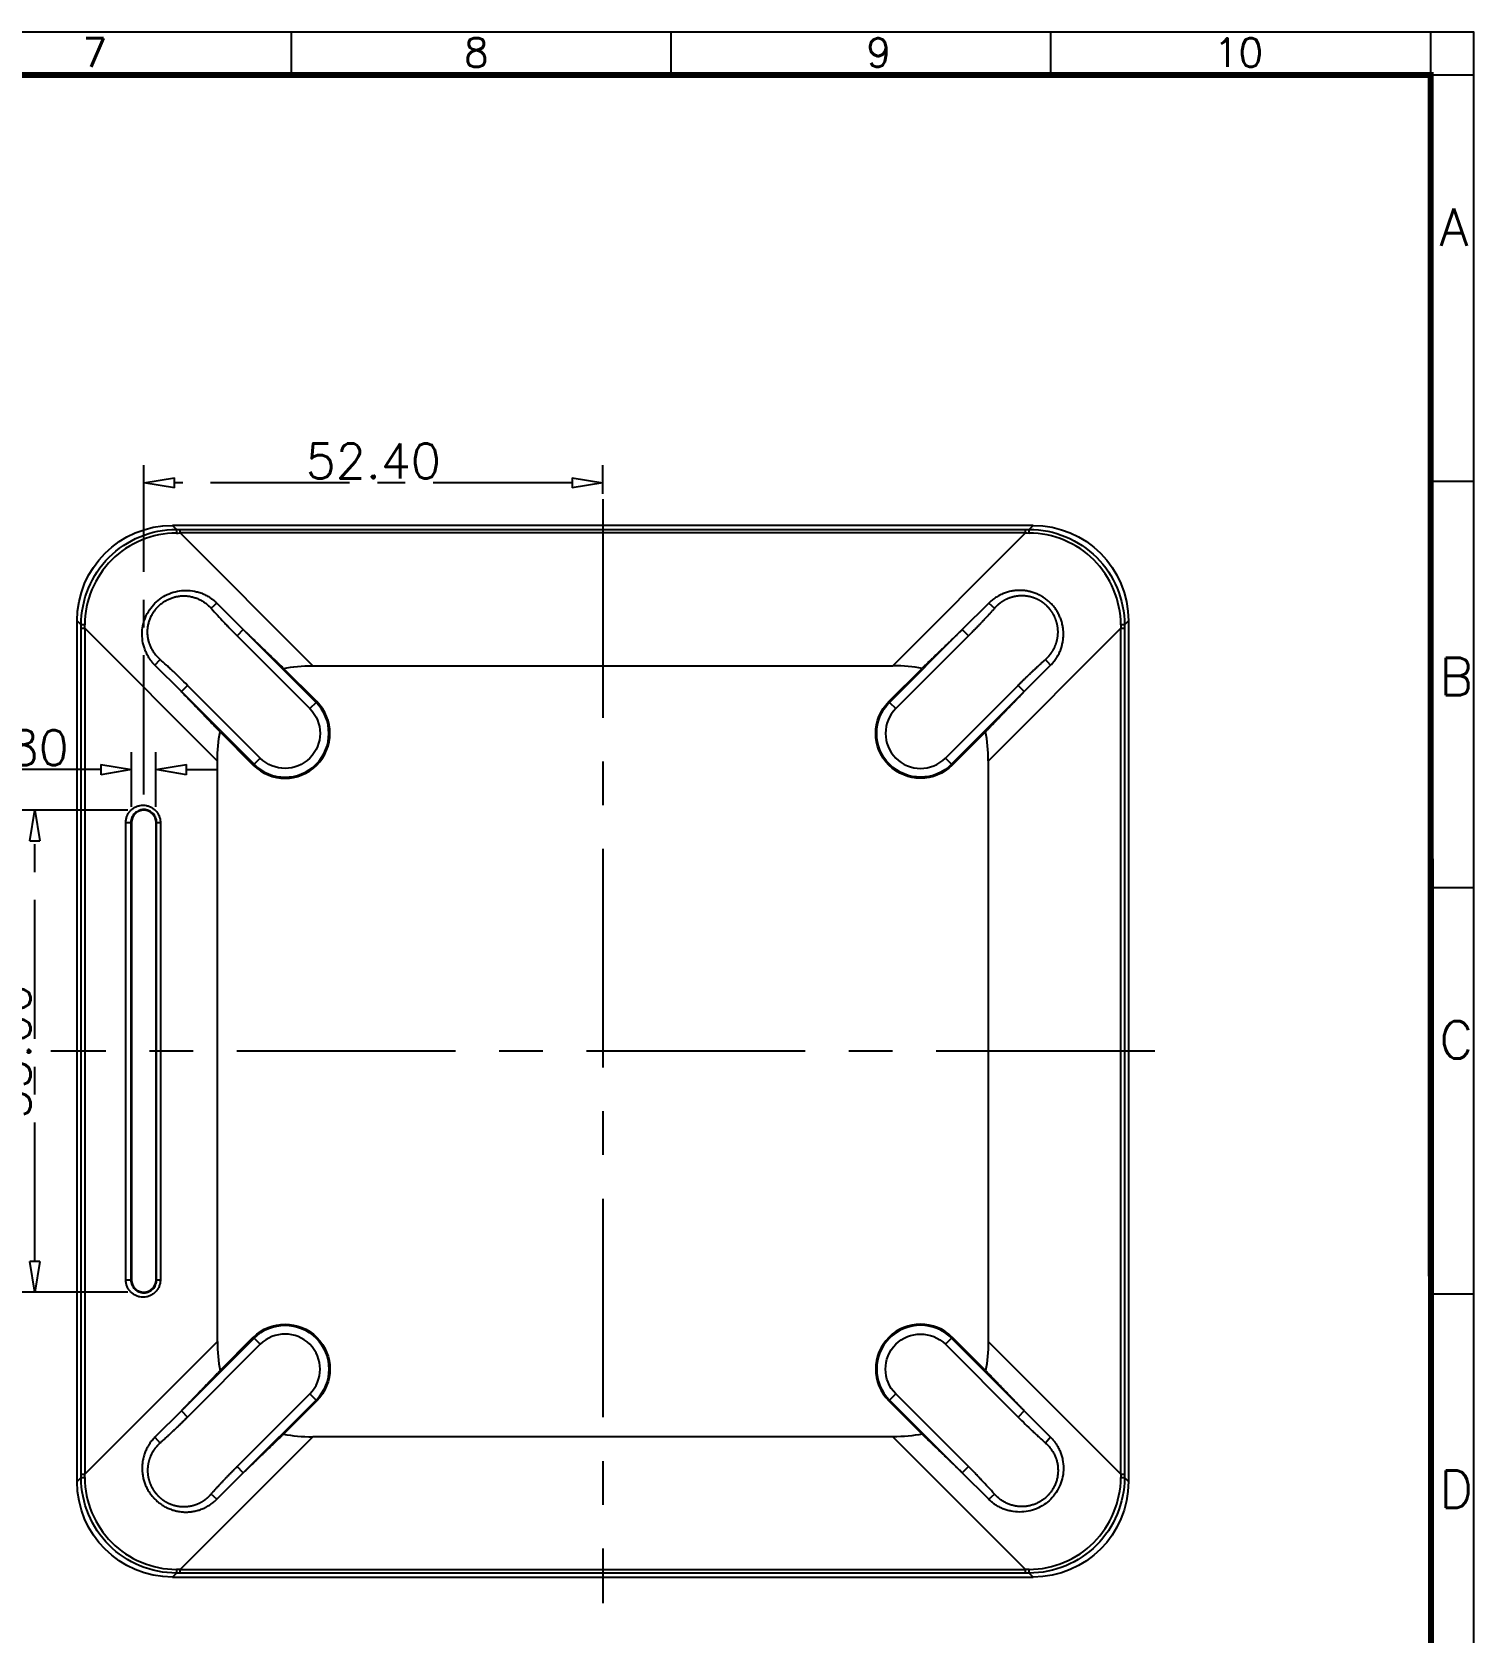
# Model space of a CAD drawing. Header units: millimetres. Extents: x 5301 to 5745, y 376 to 714.
# Drawn here: x 5579.9 to 5744.5, y 531.6 to 714.2 of the extents above; entities that cross this region are included whole.
import ezdxf

# ---------------------------------------------------------------- set-up
doc = ezdxf.new("R2010")
doc.units = ezdxf.units.MM
doc.header["$LTSCALE"] = 0.5
doc.linetypes.add('CENTER', pattern=[50.8, 31.75, -6.35, 6.35, -6.35])
doc.layers.add('112', color=7, linetype='Continuous', true_color=0xffffff)
doc.layers.add('A1_KUANG', color=7, linetype='Continuous')
doc.layers.add('A4_KUANG', color=7, linetype='Continuous')
doc.layers.add('core', color=7, linetype='Continuous', lineweight=20)
doc.styles.get("Standard").update_dxf_attribs({"font": 'txt', "bigfont": 'gbcbig.shx'})
doc.dimstyles.new('VT-4.00', dxfattribs={"dimtxt": 4, "dimasz": 3.5, "dimexe": 2, "dimexo": 1.8, "dimgap": 0.5, "dimtad": 1, "dimzin": 0, "dimdsep": 46, "dimtxsty": 'Standard', "dimblk": 'CLOSEDBLANK', "dimcen": 0.3, "dimclrd": 1, "dimclre": 1, "dimclrt": 7, "dimadec": 1, "dimazin": 0, "dimtfac": 1, "dimtofl": 0, "dimtmove": 0, "dimatfit": 3, "dimldrblk": 'CLOSEDBLANK', "dimfxl": 0, "dimtolj": 1, "dimtzin": 0, "dimarcsym": 0})

# ---------------------------------------------------------------- blocks, each defined once
blk = doc.blocks.new('A$C3291225B')
at = {"layer": 'A4_KUANG'}
for p, q in [((179.45, 194.15), (179.45, 197.01)), ((204.67, 194.15), (204.67, 197.01)), ((229.9, 194.15), (229.9, 197.01)), ((255.13, 194.15), (255.13, 197.01)), ((255.14, 0), (255.14, 197.01)), ((258, 194.15), (2.87, 194.15)), ((257.99, 167.16), (255.13, 167.16)), ((257.99, 140.18), (255.13, 140.18)), ((257.99, 113.2), (255.13, 113.2))]:
    blk.add_line(p, q, dxfattribs=at)
at = {"layer": 'A4_KUANG', "color": 8}
blk.add_lwpolyline([(258, 0), (258, 197.01), (0, 197.01), (0, 0)], close=True, dxfattribs=at)
at = {"layer": 'A4_KUANG', "const_width": 0.4}
blk.add_lwpolyline([(2.87, 2.87), (2.87, 194.15), (255.13, 194.15), (255.14, 2.87), (2.87, 2.87)], dxfattribs=at)
at = {"layer": 'A4_KUANG'}
for s, height, p in [('7', 1.91, (165.57, 194.69)), ('8', 1.91, (190.91, 194.69)), ('9', 1.91, (217.64, 194.69)), ('10', 1.91, (240.72, 194.69)), ('A', 2.48, (255.71, 182.82)), ('B', 2.48, (255.71, 152.97)), ('C', 2.48, (255.71, 128.85)), ('D', 2.48, (255.71, 99.01))]:
    blk.add_text(s, height=height, dxfattribs=at).set_placement(p)
blk = doc.blocks.new('_ClosedBlank')
at = {"color": 0, "linetype": 'ByBlock', "lineweight": -2}
for p, q in [((-1, 0.167), (0, 0)), ((-1, 0.167), (-1, -0.167)), ((0, 0), (-1, -0.167))]:
    blk.add_line(p, q, dxfattribs=at)
blk = doc.blocks.new('*D9')
at = {"layer": 'core', "color": 1, "linetype": 'CENTER', "lineweight": -2}
for p, q in [((5590.88, 625.44), (5578.25, 625.44)), ((5580.25, 573.94), (5580.25, 621.94)), ((5590.88, 570.44), (5578.25, 570.44))]:
    blk.add_line(p, q, dxfattribs=at)
at = {"layer": 'Defpoints', "color": 0, "linetype": 'CENTER'}
for p in [(5580.25, 625.44), (5592.68, 625.44), (5592.68, 570.44)]:
    blk.add_point(p, dxfattribs=at)
at = {"layer": 'core', "color": 1, "linetype": 'CENTER', "lineweight": -2, "xscale": 3.5, "yscale": 3.5, "zscale": 3.5}
for p, rotation in [((5580.25, 625.44), 90), ((5580.25, 570.44), 270)]:
    blk.add_blockref('_ClosedBlank', p, dxfattribs=dict(at, rotation=rotation))
at = {"layer": 'core', "color": 7, "linetype": 'CENTER', "insert": (5577.75, 597.94), "char_height": 4, "attachment_point": 5, "rotation": 90}
blk.add_mtext('\\A1;55.00', dxfattribs=at)
blk = doc.blocks.new('*D10')
at = {"layer": 'core', "color": 1, "linetype": 'CENTER', "lineweight": -2}
for p, q in [((5591.28, 625.84), (5591.28, 632.07)), ((5594.08, 625.84), (5594.08, 632.07)), ((5587.78, 630.07), (5571.95, 630.07)), ((5597.58, 630.07), (5601.08, 630.07))]:
    blk.add_line(p, q, dxfattribs=at)
at = {"layer": 'Defpoints', "color": 0, "linetype": 'CENTER'}
for p in [(5591.28, 630.07), (5591.28, 624.04), (5594.08, 624.04)]:
    blk.add_point(p, dxfattribs=at)
at = {"layer": 'core', "color": 1, "linetype": 'CENTER', "lineweight": -2, "xscale": 3.5, "yscale": 3.5, "zscale": 3.5}
blk.add_blockref('_ClosedBlank', (5591.28, 630.07), dxfattribs=at)
at = {"layer": 'core', "color": 1, "linetype": 'CENTER', "lineweight": -2, "xscale": 3.5, "yscale": 3.5, "zscale": 3.5, "rotation": 180}
blk.add_blockref('_ClosedBlank', (5594.08, 630.07), dxfattribs=at)
at = {"layer": 'core', "color": 7, "linetype": 'CENTER', "insert": (5578.12, 632.57), "char_height": 4, "attachment_point": 5}
blk.add_mtext('\\A1;2.80', dxfattribs=at)
blk = doc.blocks.new('*D11')
at = {"layer": 'core', "color": 1, "linetype": 'CENTER', "lineweight": -2}
for p, q in [((5592.68, 627.24), (5592.68, 664.8)), ((5645.08, 661.54), (5645.08, 664.8)), ((5641.58, 662.8), (5596.18, 662.8))]:
    blk.add_line(p, q, dxfattribs=at)
at = {"layer": 'Defpoints', "color": 0, "linetype": 'CENTER'}
for p in [(5592.68, 662.8), (5645.08, 659.74), (5592.68, 625.44)]:
    blk.add_point(p, dxfattribs=at)
at = {"layer": 'core', "color": 1, "linetype": 'CENTER', "lineweight": -2, "xscale": 3.5, "yscale": 3.5, "zscale": 3.5, "rotation": 180}
blk.add_blockref('_ClosedBlank', (5592.68, 662.8), dxfattribs=at)
at = {"layer": 'core', "color": 1, "linetype": 'CENTER', "lineweight": -2, "xscale": 3.5, "yscale": 3.5, "zscale": 3.5}
blk.add_blockref('_ClosedBlank', (5645.08, 662.8), dxfattribs=at)
at = {"layer": 'core', "color": 7, "linetype": 'CENTER', "insert": (5618.88, 665.3), "char_height": 4, "attachment_point": 5}
blk.add_mtext('\\A1;52.40', dxfattribs=at)

msp = doc.modelspace()

# ---------------------------------------------------------------- linework, layer by layer
at = {"layer": '112', "color": 1, "linetype": 'CENTER', "ltscale": 1.571386}
for p, q in [((5645.081, 660.941), (5645.081, 534.944)), ((5708.079, 597.942), (5582.082, 597.942))]:
    msp.add_line(p, q, dxfattribs=at)
at = {"layer": '112', "color": 7}
for p, q in [((5595.975, 657.941), (5596.424, 657.492)), ((5694.186, 657.941), (5595.975, 657.941)), ((5693.738, 657.492), (5694.186, 657.941)), ((5596.823, 657.074), (5596.823, 657.492)), ((5596.823, 657.492), (5693.338, 657.492)), ((5611.966, 641.932), (5596.823, 657.074)), ((5693.338, 657.074), (5596.823, 657.074)), ((5678.195, 641.932), (5693.338, 657.074)), ((5693.338, 657.074), (5693.338, 657.492)), ((5601.031, 649.062), (5600.373, 648.478)), ((5601.031, 649.062), (5604.046, 646.047)), ((5689.13, 649.062), (5686.115, 646.047)), ((5689.13, 649.062), (5689.788, 648.478)), ((5585.531, 646.599), (5585.082, 647.048)), ((5585.082, 548.836), (5585.082, 647.048)), ((5705.079, 647.048), (5704.63, 646.599)), ((5705.079, 647.048), (5705.079, 548.836)), ((5585.531, 646.2), (5585.948, 646.2)), ((5585.531, 549.684), (5585.531, 646.2)), ((5585.948, 646.2), (5601.091, 631.057)), ((5585.948, 646.2), (5585.948, 549.684)), ((5604.046, 646.047), (5603.339, 645.34)), ((5603.339, 645.34), (5611.638, 637.042)), ((5612.345, 637.749), (5604.046, 646.047)), ((5677.816, 637.749), (5686.115, 646.047)), ((5686.822, 645.34), (5678.523, 637.042)), ((5686.115, 646.047), (5686.822, 645.34)), ((5704.213, 646.2), (5689.07, 631.057)), ((5704.213, 549.684), (5704.213, 646.2)), ((5704.213, 646.2), (5704.63, 646.2)), ((5704.63, 646.2), (5704.63, 549.684)), ((5593.961, 641.991), (5594.545, 642.65)), ((5596.975, 638.976), (5593.961, 641.991)), ((5612.432, 637.836), (5608.642, 641.626)), ((5611.966, 641.932), (5678.195, 641.932)), ((5677.729, 637.836), (5681.519, 641.626)), ((5693.186, 638.976), (5696.2, 641.991)), ((5696.2, 641.991), (5695.616, 642.65)), ((5596.975, 638.976), (5597.683, 639.683)), ((5605.981, 631.385), (5597.683, 639.683)), ((5684.18, 631.385), (5692.478, 639.683)), ((5693.186, 638.976), (5692.478, 639.683)), ((5596.975, 638.976), (5605.274, 630.678)), ((5612.345, 637.749), (5611.638, 637.042)), ((5612.345, 637.749), (5612.432, 637.836)), ((5677.816, 637.749), (5677.729, 637.836)), ((5677.816, 637.749), (5678.523, 637.042)), ((5693.186, 638.976), (5684.887, 630.678)), ((5601.396, 634.381), (5605.187, 630.59)), ((5688.765, 634.381), (5684.974, 630.59)), ((5601.091, 564.827), (5601.091, 631.057)), ((5605.274, 630.678), (5605.187, 630.59)), ((5605.274, 630.678), (5605.981, 631.385)), ((5684.887, 630.678), (5684.18, 631.385)), ((5684.887, 630.678), (5684.974, 630.59)), ((5689.07, 631.057), (5689.07, 564.827)), ((5590.636, 571.843), (5590.636, 624.041)), ((5590.636, 624.041), (5591.214, 624.041)), ((5591.282, 624.041), (5591.214, 624.041)), ((5591.214, 624.041), (5591.214, 571.843)), ((5591.282, 624.041), (5591.282, 571.843)), ((5594.082, 624.041), (5594.156, 624.041)), ((5594.082, 571.843), (5594.082, 624.041)), ((5594.156, 624.041), (5594.578, 624.041)), ((5594.156, 571.843), (5594.156, 624.041)), ((5594.578, 624.041), (5594.578, 571.843)), ((5590.636, 571.843), (5591.214, 571.843)), ((5591.282, 571.843), (5591.214, 571.843)), ((5594.082, 571.843), (5594.156, 571.843)), ((5594.156, 571.843), (5594.578, 571.843)), ((5585.948, 549.684), (5601.091, 564.827)), ((5596.975, 556.908), (5605.274, 565.207)), ((5605.981, 564.499), (5597.683, 556.201)), ((5601.396, 561.504), (5605.187, 565.294)), ((5605.274, 565.207), (5605.187, 565.294)), ((5605.274, 565.207), (5605.981, 564.499)), ((5684.887, 565.207), (5684.18, 564.499)), ((5684.18, 564.499), (5692.478, 556.201)), ((5684.887, 565.207), (5684.974, 565.294)), ((5693.186, 556.908), (5684.887, 565.207)), ((5688.765, 561.504), (5684.974, 565.294)), ((5704.213, 549.684), (5689.07, 564.827)), ((5603.339, 550.544), (5611.638, 558.843)), ((5612.345, 558.136), (5604.046, 549.837)), ((5612.432, 558.048), (5608.642, 554.258)), ((5612.345, 558.136), (5611.638, 558.843)), ((5612.345, 558.136), (5612.432, 558.048)), ((5677.816, 558.136), (5677.729, 558.048)), ((5677.729, 558.048), (5681.519, 554.258)), ((5677.816, 558.136), (5678.523, 558.843)), ((5677.816, 558.136), (5686.115, 549.837)), ((5686.822, 550.544), (5678.523, 558.843)), ((5596.975, 556.908), (5593.961, 553.893)), ((5596.975, 556.908), (5597.683, 556.201)), ((5693.186, 556.908), (5692.478, 556.201)), ((5693.186, 556.908), (5696.2, 553.893)), ((5593.961, 553.893), (5594.545, 553.234)), ((5611.966, 553.953), (5596.823, 538.81)), ((5678.195, 553.953), (5611.966, 553.953)), ((5678.195, 553.953), (5693.338, 538.81)), ((5696.2, 553.893), (5695.616, 553.234)), ((5604.046, 549.837), (5603.339, 550.544)), ((5686.115, 549.837), (5686.822, 550.544)), ((5585.082, 548.836), (5585.531, 549.285)), ((5585.531, 549.684), (5585.948, 549.684)), ((5601.031, 546.822), (5604.046, 549.837)), ((5689.13, 546.822), (5686.115, 549.837)), ((5704.213, 549.684), (5704.63, 549.684)), ((5704.63, 549.285), (5705.079, 548.836)), ((5601.031, 546.822), (5600.373, 547.406)), ((5689.13, 546.822), (5689.788, 547.406)), ((5596.424, 538.392), (5595.975, 537.944)), ((5595.975, 537.944), (5694.186, 537.944)), ((5596.823, 538.81), (5693.338, 538.81)), ((5596.823, 538.393), (5596.823, 538.81)), ((5693.338, 538.393), (5596.823, 538.393)), ((5693.338, 538.393), (5693.338, 538.81)), ((5694.186, 537.944), (5693.738, 538.392))]:
    msp.add_line(p, q, dxfattribs=at)
for centre, radius, start, end in [((5608.809, 634.213), 5.123, 225, 45), ((5608.809, 634.213), 5, 225, 45), ((5681.352, 634.213), 4, 135, 315), ((5681.352, 561.671), 5.123, 45, 225), ((5681.352, 561.671), 5, 45, 225), ((5608.809, 561.671), 4, 315, 135)]:
    msp.add_arc(centre, radius, start, end, dxfattribs=at)
at = {"layer": '112', "color": 7, "extrusion": (0, 0, -1)}
for centre, radius, start, end in [((-5681.352, 634.213), 5.123, 225, 45), ((-5681.352, 634.213), 5, 225, 45), ((-5608.809, 634.213), 4, 135, 315), ((-5608.809, 561.671), 5.123, 45, 225), ((-5608.809, 561.671), 5, 45, 225), ((-5681.352, 561.671), 4, 315, 135)]:
    msp.add_arc(centre, radius, start, end, dxfattribs=at)
for centre, major_axis, ratio, start_param, end_param in [((5596.19, 646.833), (-7.93, 7.93), 0.9808148, 5.5074723, 7.0588983), ((5693.971, 646.833), (-7.93, -7.93), 0.9808148, 2.3658797, 3.9173056), ((6051.665, 191.358), (-447.847, 447.847), 0.1105205, 0.0732573, 0.1100738), ((6051.665, 191.358), (-447.847, 447.847), 0.1105205, 6.1731115, 6.209928), ((5238.496, 1004.526), (447.847, -447.847), 0.1105205, 6.1731115, 6.209928), ((5238.496, 1004.526), (447.847, -447.847), 0.1105205, 0.0732573, 0.1100738), ((5596.19, 549.051), (7.93, 7.93), 0.9808148, 2.3658797, 3.9173056), ((5693.971, 549.051), (-7.93, 7.93), 0.9808148, 2.3658797, 3.9173056)]:
    msp.add_ellipse(centre, major_axis=major_axis, ratio=ratio, start_param=start_param, end_param=end_param, dxfattribs=at)
at = {"layer": '112', "color": 7}
for centre, major_axis, ratio, start_param, end_param in [((5596.424, 656.997), (0, 0.5), 0.0030065, 0.139627, 1.4176843), ((5575.891, 667.119), (100.311, -1.774), 0.0986239, 4.9202602, 4.9243439), ((5575.917, 667.602), (99.898, -2.137), 0.0989168, 4.9212478, 4.925334), ((5714.226, 667.593), (-99.853, -2.134), 0.098878, 1.35794, 1.362028), ((5714.23, 667.1), (-100.21, -1.768), 0.0985371, 1.3590392, 1.3631268), ((5693.738, 656.997), (0, -0.5), 0.0030065, 1.7239083, 3.0019657), ((5586.026, 646.599), (-0.5, 0), 0.0030065, 4.865501, 6.1435583), ((5575.432, 667.083), (2.133, -99.842), 0.0988683, 1.3579623, 1.3620508), ((5575.921, 667.096), (1.769, -100.221), 0.0985466, 1.3590176, 1.3631048), ((5714.242, 667.1), (-1.769, -100.232), 0.0985559, 4.9201025, 4.9241893), ((5704.135, 646.599), (-0.5, 0), 0.0030065, 3.2812196, 4.559277), ((5714.74, 667.106), (-2.137, -99.898), 0.0989168, 4.9212478, 4.925334), ((5238.496, 191.358), (447.847, 447.847), 0.1105205, 0.0732573, 0.1100738), ((5238.496, 191.358), (447.847, 447.847), 0.1105205, 6.1731115, 6.209928), ((6051.665, 1004.526), (-447.847, -447.847), 0.1105205, 6.1731115, 6.209928), ((6051.665, 1004.526), (-447.847, -447.847), 0.1105205, 0.0732573, 0.1100738), ((5575.434, 528.805), (-2.133, -99.831), 0.0988586, 1.7795191, 1.783608), ((5586.026, 549.285), (-0.5, 0), 0.0030065, 0.139627, 1.4176843), ((5575.919, 528.784), (-1.769, -100.232), 0.0985562, 1.7785104, 1.7825971), ((5714.242, 528.784), (1.769, -100.232), 0.0985562, 4.500588, 4.5046748), ((5704.135, 549.285), (-0.5, 0), 0.0030065, 1.7239083, 3.0019657), ((5714.731, 528.797), (2.134, -99.853), 0.098878, 4.4995326, 4.5036206), ((5575.923, 528.78), (-100.232, -1.769), 0.0985559, 4.5005888, 4.5046755), ((5596.424, 538.888), (0, -0.5), 0.0030065, 4.865501, 6.1435583), ((5575.944, 528.296), (-99.831, -2.133), 0.0988586, 4.4995773, 4.5036662), ((5714.239, 528.78), (100.232, -1.769), 0.0985561, 1.7785102, 1.782597), ((5714.244, 528.283), (99.898, -2.137), 0.0989168, 1.7796551, 1.7837413), ((5693.738, 538.888), (0, 0.5), 0.0030065, 3.2812196, 4.559277)]:
    msp.add_ellipse(centre, major_axis=major_axis, ratio=ratio, start_param=start_param, end_param=end_param, dxfattribs=at)
for points, degree, knots in [([(5585.531, 646.599), (5585.532, 649.475), (5586.715, 652.298), (5590.727, 656.309), (5593.547, 657.491), (5596.424, 657.492)], 3, [0, 0, 0, 0, 0.5, 0.5, 1, 1, 1, 1]), ([(5596.422, 657.073), (5593.66, 657.064), (5590.955, 655.922), (5587.102, 652.07), (5585.958, 649.363), (5585.95, 646.601)], 3, [0, 0, 0, 0, 0.5, 0.5, 1, 1, 1, 1]), ([(5693.738, 657.492), (5696.614, 657.491), (5699.437, 656.308), (5703.447, 652.296), (5704.629, 649.475), (5704.63, 646.599)], 3, [0, 0, 0, 0, 0.5, 0.5, 1, 1, 1, 1]), ([(5704.211, 646.601), (5704.203, 649.363), (5703.06, 652.068), (5699.208, 655.921), (5696.501, 657.064), (5693.739, 657.073)], 3, [0, 0, 0, 0, 0.5, 0.5, 1, 1, 1, 1]), ([(5593.961, 641.991), (5593.935, 642.017), (5593.884, 642.069), (5593.81, 642.148), (5593.737, 642.229), (5593.667, 642.311), (5593.598, 642.395), (5593.531, 642.48), (5593.466, 642.567), (5593.402, 642.655), (5593.269, 642.85), (5593.082, 643.162), (5592.872, 643.605), (5592.706, 644.066), (5592.546, 644.701), (5592.464, 645.519), (5592.559, 646.502), (5592.845, 647.448), (5593.31, 648.319), (5593.936, 649.083), (5594.699, 649.71), (5595.571, 650.176), (5596.515, 650.462), (5597.498, 650.559), (5598.317, 650.478), (5598.952, 650.318), (5599.414, 650.152), (5599.857, 649.943), (5600.193, 649.742), (5600.434, 649.574), (5600.591, 649.455), (5600.743, 649.33), (5600.891, 649.2), (5600.984, 649.108), (5601.031, 649.062)], 3, [0, 0, 0, 0, 0.0069709, 0.0139278, 0.020874, 0.0278128, 0.0347473, 0.0416808, 0.0486167, 0.0555582, 0.0625085, 0.0938423, 0.1251671, 0.1563346, 0.1874984, 0.2501199, 0.3124184, 0.3749468, 0.4374502, 0.4997726, 0.5623909, 0.6246497, 0.6872425, 0.7496356, 0.8120631, 0.8433828, 0.8747188, 0.9058774, 0.9370637, 0.9496496, 0.9622166, 0.9747844, 0.9873724, 1, 1, 1, 1]), ([(5696.2, 641.991), (5696.32, 642.111), (5696.433, 642.236), (5696.647, 642.498), (5696.747, 642.634), (5696.852, 642.794), (5696.863, 642.811), (5696.886, 642.847), (5696.898, 642.865), (5696.931, 642.919), (5696.953, 642.955), (5697.018, 643.065), (5697.058, 643.138), (5697.175, 643.361), (5697.244, 643.513), (5697.368, 643.821), (5697.422, 643.978), (5697.48, 644.178), (5697.491, 644.219), (5697.507, 644.279), (5697.512, 644.299), (5697.522, 644.34), (5697.527, 644.36), (5697.551, 644.462), (5697.568, 644.543), (5697.613, 644.787), (5697.634, 644.95), (5697.661, 645.275), (5697.667, 645.438), (5697.663, 645.683), (5697.66, 645.764), (5697.653, 645.866), (5697.652, 645.887), (5697.649, 645.928), (5697.647, 645.948), (5697.642, 646.009), (5697.638, 646.05), (5697.615, 646.253), (5697.588, 646.412), (5697.521, 646.726), (5697.481, 646.881), (5697.384, 647.187), (5697.328, 647.338), (5697.201, 647.635), (5697.131, 647.78), (5696.979, 648.059), (5696.896, 648.195), (5696.719, 648.458), (5696.623, 648.585), (5696.496, 648.739), (5696.47, 648.77), (5696.431, 648.815), (5696.418, 648.831), (5696.391, 648.861), (5696.378, 648.875), (5696.31, 648.949), (5696.255, 649.007), (5696.087, 649.176), (5695.969, 649.282), (5695.725, 649.484), (5695.598, 649.579), (5695.399, 649.713), (5695.332, 649.757), (5695.246, 649.809), (5695.229, 649.819), (5695.194, 649.84), (5695.177, 649.85), (5695.125, 649.88), (5695.09, 649.899), (5694.914, 649.995), (5694.77, 650.065), (5694.476, 650.19), (5694.327, 650.245), (5694.097, 650.318), (5694.02, 650.34), (5693.902, 650.371), (5693.863, 650.381), (5693.804, 650.395), (5693.784, 650.4), (5693.744, 650.409), (5693.724, 650.413), (5693.545, 650.451), (5693.386, 650.477), (5693.064, 650.513), (5692.903, 650.524), (5692.578, 650.528), (5692.414, 650.523), (5692.208, 650.506), (5692.167, 650.502), (5692.085, 650.493), (5692.043, 650.488), (5691.921, 650.471), (5691.839, 650.459), (5691.596, 650.414), (5691.436, 650.376), (5691.119, 650.284), (5690.962, 650.231), (5690.729, 650.137), (5690.652, 650.104), (5690.556, 650.06), (5690.537, 650.051), (5690.499, 650.033), (5690.48, 650.024), (5690.423, 649.996), (5690.386, 649.977), (5690.199, 649.88), (5690.055, 649.794), (5689.775, 649.61), (5689.639, 649.51), (5689.377, 649.297), (5689.251, 649.183), (5689.13, 649.062)], 3, [0, 0, 0, 0, 0.03125, 0.03125, 0.0625, 0.0625, 0.0664063, 0.0664063, 0.0703125, 0.0703125, 0.078125, 0.078125, 0.09375, 0.09375, 0.125, 0.125, 0.15625, 0.15625, 0.1640625, 0.1640625, 0.1679687, 0.1679687, 0.171875, 0.171875, 0.1875, 0.1875, 0.21875, 0.21875, 0.25, 0.25, 0.265625, 0.265625, 0.2695312, 0.2695312, 0.2734375, 0.2734375, 0.28125, 0.28125, 0.3125, 0.3125, 0.34375, 0.34375, 0.375, 0.375, 0.40625, 0.40625, 0.4375, 0.4375, 0.46875, 0.46875, 0.4765625, 0.4765625, 0.4804688, 0.4804688, 0.484375, 0.484375, 0.5, 0.5, 0.53125, 0.53125, 0.5625, 0.5625, 0.578125, 0.578125, 0.5820312, 0.5820312, 0.5859375, 0.5859375, 0.59375, 0.59375, 0.625, 0.625, 0.65625, 0.65625, 0.671875, 0.671875, 0.6796875, 0.6796875, 0.6835937, 0.6835937, 0.6875, 0.6875, 0.71875, 0.71875, 0.75, 0.75, 0.78125, 0.78125, 0.7890625, 0.7890625, 0.796875, 0.796875, 0.8125, 0.8125, 0.84375, 0.84375, 0.875, 0.875, 0.890625, 0.890625, 0.8945313, 0.8945313, 0.8984375, 0.8984375, 0.90625, 0.90625, 0.9375, 0.9375, 0.96875, 0.96875, 1, 1, 1, 1]), ([(5594.545, 642.65), (5594.439, 642.743), (5594.339, 642.842), (5594.147, 643.048), (5594.056, 643.156), (5593.959, 643.283), (5593.949, 643.298), (5593.927, 643.326), (5593.917, 643.341), (5593.886, 643.384), (5593.865, 643.413), (5593.805, 643.501), (5593.767, 643.56), (5593.656, 643.741), (5593.589, 643.864), (5593.467, 644.118), (5593.412, 644.248), (5593.352, 644.414), (5593.34, 644.448), (5593.323, 644.499), (5593.318, 644.516), (5593.307, 644.549), (5593.301, 644.567), (5593.276, 644.652), (5593.257, 644.72), (5593.205, 644.926), (5593.179, 645.064), (5593.139, 645.343), (5593.127, 645.483), (5593.119, 645.695), (5593.118, 645.766), (5593.119, 645.854), (5593.12, 645.872), (5593.121, 645.908), (5593.122, 645.926), (5593.124, 645.979), (5593.126, 646.015), (5593.138, 646.192), (5593.155, 646.332), (5593.202, 646.609), (5593.234, 646.746), (5593.31, 647.017), (5593.355, 647.151), (5593.46, 647.416), (5593.519, 647.545), (5593.65, 647.795), (5593.721, 647.916), (5593.875, 648.151), (5593.959, 648.265), (5594.071, 648.403), (5594.094, 648.43), (5594.128, 648.47), (5594.14, 648.484), (5594.164, 648.511), (5594.176, 648.524), (5594.235, 648.59), (5594.284, 648.641), (5594.434, 648.791), (5594.538, 648.885), (5594.757, 649.063), (5594.87, 649.146), (5595.047, 649.263), (5595.108, 649.301), (5595.184, 649.346), (5595.2, 649.355), (5595.231, 649.372), (5595.246, 649.381), (5595.293, 649.407), (5595.324, 649.424), (5595.481, 649.505), (5595.61, 649.564), (5595.871, 649.667), (5596.005, 649.713), (5596.208, 649.77), (5596.277, 649.787), (5596.381, 649.811), (5596.415, 649.818), (5596.468, 649.829), (5596.485, 649.832), (5596.52, 649.839), (5596.538, 649.842), (5596.696, 649.869), (5596.836, 649.885), (5597.117, 649.904), (5597.257, 649.906), (5597.539, 649.896), (5597.679, 649.884), (5597.856, 649.859), (5597.891, 649.853), (5597.961, 649.841), (5597.996, 649.835), (5598.1, 649.815), (5598.169, 649.799), (5598.374, 649.748), (5598.509, 649.707), (5598.773, 649.611), (5598.903, 649.557), (5599.094, 649.465), (5599.157, 649.433), (5599.235, 649.39), (5599.251, 649.381), (5599.282, 649.364), (5599.297, 649.355), (5599.343, 649.328), (5599.374, 649.31), (5599.525, 649.218), (5599.641, 649.138), (5599.865, 648.968), (5599.973, 648.877), (5600.179, 648.686), (5600.278, 648.585), (5600.373, 648.478)], 3, [0, 0, 0, 0, 0.03125, 0.03125, 0.0625, 0.0625, 0.0664063, 0.0664063, 0.0703125, 0.0703125, 0.078125, 0.078125, 0.09375, 0.09375, 0.125, 0.125, 0.15625, 0.15625, 0.1640625, 0.1640625, 0.1679687, 0.1679687, 0.171875, 0.171875, 0.1875, 0.1875, 0.21875, 0.21875, 0.25, 0.25, 0.265625, 0.265625, 0.2695312, 0.2695312, 0.2734375, 0.2734375, 0.28125, 0.28125, 0.3125, 0.3125, 0.34375, 0.34375, 0.375, 0.375, 0.40625, 0.40625, 0.4375, 0.4375, 0.46875, 0.46875, 0.4765625, 0.4765625, 0.4804688, 0.4804688, 0.484375, 0.484375, 0.5, 0.5, 0.53125, 0.53125, 0.5625, 0.5625, 0.578125, 0.578125, 0.5820312, 0.5820312, 0.5859375, 0.5859375, 0.59375, 0.59375, 0.625, 0.625, 0.65625, 0.65625, 0.671875, 0.671875, 0.6796875, 0.6796875, 0.6835937, 0.6835937, 0.6875, 0.6875, 0.71875, 0.71875, 0.75, 0.75, 0.78125, 0.78125, 0.7890625, 0.7890625, 0.796875, 0.796875, 0.8125, 0.8125, 0.84375, 0.84375, 0.875, 0.875, 0.890625, 0.890625, 0.8945313, 0.8945313, 0.8984375, 0.8984375, 0.90625, 0.90625, 0.9375, 0.9375, 0.96875, 0.96875, 1, 1, 1, 1]), ([(5695.616, 642.65), (5695.937, 642.935), (5696.194, 643.274), (5696.452, 643.613), (5696.635, 643.995), (5696.82, 644.38), (5696.922, 644.792), (5697.024, 645.204), (5697.04, 645.628), (5697.055, 646.054), (5696.982, 646.474), (5696.909, 646.891), (5696.752, 647.287), (5696.596, 647.681), (5696.361, 648.037), (5696.127, 648.392), (5695.825, 648.693), (5695.525, 648.992), (5695.171, 649.226), (5694.815, 649.46), (5694.419, 649.616), (5694.023, 649.773), (5693.604, 649.845), (5693.186, 649.917), (5692.762, 649.901), (5692.337, 649.885), (5691.922, 649.782), (5691.513, 649.68), (5691.13, 649.495), (5690.748, 649.312), (5690.408, 649.053), (5690.072, 648.797), (5689.788, 648.478)], 2, [0, 0, 0, 0.0625, 0.0625, 0.125, 0.125, 0.1875, 0.1875, 0.25, 0.25, 0.3125, 0.3125, 0.375, 0.375, 0.4375, 0.4375, 0.5, 0.5, 0.5625, 0.5625, 0.625, 0.625, 0.6875, 0.6875, 0.75, 0.75, 0.8125, 0.8125, 0.875, 0.875, 0.9375, 0.9375, 1, 1, 1]), ([(5600.373, 648.478), (5600.605, 648.216), (5600.846, 647.95), (5601.336, 647.415), (5601.587, 647.147), (5601.964, 646.749), (5602.09, 646.617), (5602.342, 646.354), (5602.468, 646.224), (5602.845, 645.838), (5603.094, 645.585), (5603.339, 645.34)], 3, [0, 0, 0, 0, 0.25, 0.25, 0.5, 0.5, 0.625, 0.625, 0.75, 0.75, 1, 1, 1, 1]), ([(5689.788, 648.478), (5689.107, 647.709), (5688.328, 646.887), (5687.597, 646.115), (5686.822, 645.34)], 2, [0, 0, 0, 0.5, 0.5, 1, 1, 1]), ([(5597.683, 639.683), (5597.412, 639.954), (5597.139, 640.223), (5596.597, 640.75), (5596.327, 641.009), (5595.929, 641.385), (5595.798, 641.508), (5595.537, 641.75), (5595.409, 641.869), (5595.028, 642.218), (5594.782, 642.44), (5594.545, 642.65)], 3, [0, 0, 0, 0, 0.25, 0.25, 0.5, 0.5, 0.625, 0.625, 0.75, 0.75, 1, 1, 1, 1]), ([(5692.478, 639.683), (5693.253, 640.458), (5694.026, 641.19), (5694.848, 641.968), (5695.616, 642.65)], 2, [0, 0, 0, 0.5, 0.5, 1, 1, 1]), ([(5590.636, 624.041), (5590.636, 624.173), (5590.65, 624.301), (5590.688, 624.491), (5590.704, 624.554), (5590.742, 624.678), (5590.764, 624.74), (5590.839, 624.919), (5590.9, 625.033), (5591.008, 625.194), (5591.047, 625.246), (5591.129, 625.347), (5591.172, 625.394), (5591.309, 625.53), (5591.409, 625.611), (5591.571, 625.718), (5591.626, 625.751), (5591.74, 625.811), (5591.856, 625.865), (5591.976, 625.908), (5592.099, 625.946), (5592.162, 625.962), (5592.351, 626), (5592.478, 626.012), (5592.734, 626.013), (5592.863, 626), (5593.114, 625.949), (5593.237, 625.912), (5593.415, 625.839), (5593.474, 625.811), (5593.588, 625.751), (5593.643, 625.718), (5593.803, 625.613), (5593.903, 625.532), (5594.088, 625.349), (5594.17, 625.249), (5594.277, 625.089), (5594.31, 625.034), (5594.372, 624.919), (5594.4, 624.86), (5594.475, 624.68), (5594.513, 624.557), (5594.565, 624.304), (5594.578, 624.173), (5594.578, 624.041)], 3, [0, 0, 0, 0, 0.0625, 0.0625, 0.09375, 0.09375, 0.125, 0.125, 0.1875, 0.1875, 0.21875, 0.21875, 0.25, 0.25, 0.3125, 0.3125, 0.34375, 0.34375, 0.375, 0.40625, 0.40625, 0.4375, 0.4375, 0.5, 0.5, 0.5625, 0.5625, 0.625, 0.625, 0.65625, 0.65625, 0.6875, 0.6875, 0.75, 0.75, 0.8125, 0.8125, 0.84375, 0.84375, 0.875, 0.875, 0.9375, 0.9375, 1, 1, 1, 1]), ([(5594.156, 624.041), (5594.156, 624.14), (5594.146, 624.238), (5594.107, 624.428), (5594.078, 624.52), (5594.022, 624.655), (5594.001, 624.699), (5593.955, 624.785), (5593.93, 624.826), (5593.849, 624.946), (5593.788, 625.02), (5593.65, 625.156), (5593.575, 625.216), (5593.455, 625.295), (5593.414, 625.319), (5593.329, 625.364), (5593.285, 625.384), (5593.153, 625.438), (5593.062, 625.466), (5592.875, 625.503), (5592.779, 625.513), (5592.589, 625.513), (5592.495, 625.503), (5592.354, 625.475), (5592.307, 625.463), (5592.216, 625.435), (5592.171, 625.419), (5592.039, 625.365), (5591.954, 625.321), (5591.793, 625.215), (5591.718, 625.155), (5591.582, 625.02), (5591.52, 624.945), (5591.412, 624.784), (5591.367, 624.699), (5591.31, 624.565), (5591.294, 624.519), (5591.265, 624.425), (5591.253, 624.378), (5591.224, 624.236), (5591.214, 624.14), (5591.214, 624.041)], 3, [0, 0, 0, 0, 0.0625, 0.0625, 0.125, 0.125, 0.15625, 0.15625, 0.1875, 0.1875, 0.25, 0.25, 0.3125, 0.3125, 0.34375, 0.34375, 0.375, 0.375, 0.4375, 0.4375, 0.5, 0.5, 0.5625, 0.5625, 0.59375, 0.59375, 0.625, 0.625, 0.6875, 0.6875, 0.75, 0.75, 0.8125, 0.8125, 0.875, 0.875, 0.90625, 0.90625, 0.9375, 0.9375, 1, 1, 1, 1]), ([(5594.082, 624.041), (5594.082, 624.409), (5593.931, 624.772), (5593.413, 625.291), (5593.048, 625.441), (5592.315, 625.441), (5591.951, 625.291), (5591.433, 624.772), (5591.282, 624.409), (5591.282, 624.041)], 3, [0, 0, 0, 0, 0.25, 0.25, 0.5, 0.5, 0.75, 0.75, 1, 1, 1, 1]), ([(5594.578, 571.843), (5594.578, 571.712), (5594.565, 571.583), (5594.527, 571.393), (5594.511, 571.331), (5594.472, 571.206), (5594.45, 571.145), (5594.375, 570.965), (5594.315, 570.852), (5594.207, 570.69), (5594.168, 570.638), (5594.086, 570.538), (5594.042, 570.49), (5593.906, 570.354), (5593.806, 570.273), (5593.644, 570.166), (5593.588, 570.133), (5593.475, 570.073), (5593.359, 570.019), (5593.238, 569.976), (5593.115, 569.939), (5593.052, 569.923), (5592.863, 569.885), (5592.736, 569.872), (5592.481, 569.872), (5592.351, 569.885), (5592.1, 569.935), (5591.978, 569.972), (5591.8, 570.045), (5591.741, 570.073), (5591.627, 570.133), (5591.571, 570.166), (5591.411, 570.272), (5591.311, 570.352), (5591.127, 570.535), (5591.045, 570.635), (5590.937, 570.795), (5590.904, 570.851), (5590.843, 570.965), (5590.815, 571.024), (5590.74, 571.204), (5590.702, 571.327), (5590.65, 571.581), (5590.636, 571.712), (5590.636, 571.843)], 3, [0, 0, 0, 0, 0.0625, 0.0625, 0.09375, 0.09375, 0.125, 0.125, 0.1875, 0.1875, 0.21875, 0.21875, 0.25, 0.25, 0.3125, 0.3125, 0.34375, 0.34375, 0.375, 0.40625, 0.40625, 0.4375, 0.4375, 0.5, 0.5, 0.5625, 0.5625, 0.625, 0.625, 0.65625, 0.65625, 0.6875, 0.6875, 0.75, 0.75, 0.8125, 0.8125, 0.84375, 0.84375, 0.875, 0.875, 0.9375, 0.9375, 1, 1, 1, 1]), ([(5591.214, 571.843), (5591.214, 571.745), (5591.224, 571.646), (5591.263, 571.456), (5591.292, 571.364), (5591.348, 571.229), (5591.369, 571.185), (5591.415, 571.1), (5591.44, 571.058), (5591.521, 570.939), (5591.582, 570.864), (5591.72, 570.728), (5591.795, 570.668), (5591.914, 570.59), (5591.956, 570.565), (5592.041, 570.521), (5592.085, 570.5), (5592.217, 570.446), (5592.308, 570.419), (5592.495, 570.381), (5592.591, 570.371), (5592.781, 570.372), (5592.875, 570.381), (5593.016, 570.409), (5593.062, 570.421), (5593.154, 570.449), (5593.199, 570.465), (5593.331, 570.519), (5593.416, 570.564), (5593.577, 570.669), (5593.651, 570.729), (5593.788, 570.864), (5593.85, 570.94), (5593.958, 571.1), (5594.003, 571.185), (5594.06, 571.32), (5594.076, 571.366), (5594.105, 571.459), (5594.117, 571.506), (5594.146, 571.648), (5594.156, 571.745), (5594.156, 571.843)], 3, [0, 0, 0, 0, 0.0625, 0.0625, 0.125, 0.125, 0.15625, 0.15625, 0.1875, 0.1875, 0.25, 0.25, 0.3125, 0.3125, 0.34375, 0.34375, 0.375, 0.375, 0.4375, 0.4375, 0.5, 0.5, 0.5625, 0.5625, 0.59375, 0.59375, 0.625, 0.625, 0.6875, 0.6875, 0.75, 0.75, 0.8125, 0.8125, 0.875, 0.875, 0.90625, 0.90625, 0.9375, 0.9375, 1, 1, 1, 1]), ([(5591.282, 571.843), (5591.282, 571.475), (5591.433, 571.112), (5591.951, 570.594), (5592.315, 570.443), (5593.048, 570.443), (5593.413, 570.594), (5593.931, 571.112), (5594.082, 571.475), (5594.082, 571.843)], 3, [0, 0, 0, 0, 0.25, 0.25, 0.5, 0.5, 0.75, 0.75, 1, 1, 1, 1]), ([(5597.683, 556.201), (5596.908, 555.426), (5596.135, 554.695), (5595.314, 553.916), (5594.545, 553.234)], 2, [0, 0, 0, 0.5, 0.5, 1, 1, 1]), ([(5692.478, 556.201), (5692.749, 555.93), (5693.022, 555.662), (5693.564, 555.134), (5693.834, 554.876), (5694.232, 554.5), (5694.364, 554.376), (5694.624, 554.134), (5694.752, 554.015), (5695.133, 553.667), (5695.379, 553.445), (5695.616, 553.234)], 3, [0, 0, 0, 0, 0.25, 0.25, 0.5, 0.5, 0.625, 0.625, 0.75, 0.75, 1, 1, 1, 1]), ([(5593.961, 553.893), (5593.841, 553.773), (5593.728, 553.648), (5593.514, 553.386), (5593.414, 553.25), (5593.309, 553.091), (5593.298, 553.073), (5593.275, 553.037), (5593.263, 553.019), (5593.23, 552.965), (5593.208, 552.929), (5593.144, 552.82), (5593.103, 552.746), (5592.986, 552.523), (5592.917, 552.372), (5592.793, 552.063), (5592.739, 551.906), (5592.681, 551.706), (5592.67, 551.666), (5592.654, 551.605), (5592.649, 551.585), (5592.639, 551.544), (5592.634, 551.524), (5592.61, 551.423), (5592.593, 551.341), (5592.548, 551.097), (5592.527, 550.935), (5592.5, 550.609), (5592.494, 550.446), (5592.498, 550.202), (5592.501, 550.12), (5592.508, 550.018), (5592.509, 549.997), (5592.512, 549.957), (5592.514, 549.936), (5592.519, 549.875), (5592.523, 549.834), (5592.546, 549.632), (5592.573, 549.472), (5592.64, 549.158), (5592.681, 549.003), (5592.777, 548.697), (5592.833, 548.546), (5592.96, 548.249), (5593.03, 548.105), (5593.182, 547.825), (5593.265, 547.689), (5593.442, 547.426), (5593.538, 547.299), (5593.665, 547.145), (5593.691, 547.114), (5593.73, 547.069), (5593.743, 547.054), (5593.77, 547.024), (5593.783, 547.009), (5593.851, 546.935), (5593.906, 546.877), (5594.075, 546.708), (5594.192, 546.602), (5594.436, 546.4), (5594.563, 546.305), (5594.762, 546.171), (5594.829, 546.128), (5594.915, 546.076), (5594.932, 546.065), (5594.967, 546.045), (5594.984, 546.035), (5595.036, 546.004), (5595.071, 545.985), (5595.247, 545.889), (5595.391, 545.82), (5595.685, 545.695), (5595.834, 545.639), (5596.064, 545.567), (5596.141, 545.544), (5596.259, 545.513), (5596.298, 545.503), (5596.357, 545.489), (5596.377, 545.485), (5596.417, 545.476), (5596.437, 545.471), (5596.616, 545.433), (5596.776, 545.407), (5597.097, 545.371), (5597.258, 545.361), (5597.583, 545.356), (5597.747, 545.361), (5597.953, 545.379), (5597.994, 545.382), (5598.077, 545.391), (5598.118, 545.396), (5598.24, 545.413), (5598.322, 545.426), (5598.565, 545.471), (5598.725, 545.508), (5599.042, 545.6), (5599.199, 545.654), (5599.432, 545.747), (5599.509, 545.78), (5599.605, 545.824), (5599.624, 545.833), (5599.662, 545.851), (5599.681, 545.86), (5599.738, 545.888), (5599.775, 545.907), (5599.962, 546.005), (5600.106, 546.09), (5600.386, 546.274), (5600.522, 546.374), (5600.784, 546.587), (5600.91, 546.701), (5601.031, 546.822)], 3, [0, 0, 0, 0, 0.03125, 0.03125, 0.0625, 0.0625, 0.0664063, 0.0664063, 0.0703125, 0.0703125, 0.078125, 0.078125, 0.09375, 0.09375, 0.125, 0.125, 0.15625, 0.15625, 0.1640625, 0.1640625, 0.1679687, 0.1679687, 0.171875, 0.171875, 0.1875, 0.1875, 0.21875, 0.21875, 0.25, 0.25, 0.265625, 0.265625, 0.2695312, 0.2695312, 0.2734375, 0.2734375, 0.28125, 0.28125, 0.3125, 0.3125, 0.34375, 0.34375, 0.375, 0.375, 0.40625, 0.40625, 0.4375, 0.4375, 0.46875, 0.46875, 0.4765625, 0.4765625, 0.4804688, 0.4804688, 0.484375, 0.484375, 0.5, 0.5, 0.53125, 0.53125, 0.5625, 0.5625, 0.578125, 0.578125, 0.5820312, 0.5820312, 0.5859375, 0.5859375, 0.59375, 0.59375, 0.625, 0.625, 0.65625, 0.65625, 0.671875, 0.671875, 0.6796875, 0.6796875, 0.6835937, 0.6835937, 0.6875, 0.6875, 0.71875, 0.71875, 0.75, 0.75, 0.78125, 0.78125, 0.7890625, 0.7890625, 0.796875, 0.796875, 0.8125, 0.8125, 0.84375, 0.84375, 0.875, 0.875, 0.890625, 0.890625, 0.8945313, 0.8945313, 0.8984375, 0.8984375, 0.90625, 0.90625, 0.9375, 0.9375, 0.96875, 0.96875, 1, 1, 1, 1]), ([(5696.2, 553.893), (5696.226, 553.867), (5696.277, 553.816), (5696.351, 553.736), (5696.424, 553.655), (5696.494, 553.573), (5696.563, 553.489), (5696.63, 553.404), (5696.695, 553.317), (5696.759, 553.229), (5696.892, 553.035), (5697.079, 552.723), (5697.289, 552.279), (5697.455, 551.818), (5697.615, 551.184), (5697.697, 550.365), (5697.602, 549.382), (5697.316, 548.437), (5696.851, 547.565), (5696.225, 546.801), (5695.462, 546.174), (5694.59, 545.708), (5693.646, 545.422), (5692.663, 545.326), (5691.844, 545.407), (5691.209, 545.566), (5690.747, 545.732), (5690.304, 545.941), (5689.968, 546.143), (5689.727, 546.311), (5689.57, 546.429), (5689.418, 546.554), (5689.271, 546.684), (5689.177, 546.776), (5689.13, 546.822)], 3, [0, 0, 0, 0, 0.0069709, 0.0139278, 0.020874, 0.0278128, 0.0347473, 0.0416808, 0.0486167, 0.0555582, 0.0625085, 0.0938423, 0.1251671, 0.1563346, 0.1874984, 0.2501199, 0.3124184, 0.3749468, 0.4374502, 0.4997726, 0.5623909, 0.6246497, 0.6872425, 0.7496356, 0.8120631, 0.8433828, 0.8747188, 0.9058774, 0.9370637, 0.9496496, 0.9622166, 0.9747844, 0.9873724, 1, 1, 1, 1]), ([(5594.545, 553.234), (5594.224, 552.949), (5593.967, 552.611), (5593.709, 552.271), (5593.526, 551.889), (5593.341, 551.505), (5593.239, 551.092), (5593.137, 550.68), (5593.121, 550.256), (5593.106, 549.831), (5593.179, 549.41), (5593.252, 548.993), (5593.409, 548.597), (5593.566, 548.203), (5593.8, 547.848), (5594.034, 547.493), (5594.336, 547.191), (5594.636, 546.892), (5594.99, 546.659), (5595.346, 546.425), (5595.742, 546.268), (5596.138, 546.111), (5596.557, 546.039), (5596.975, 545.967), (5597.399, 545.983), (5597.824, 545.999), (5598.239, 546.102), (5598.648, 546.205), (5599.031, 546.389), (5599.413, 546.573), (5599.753, 546.832), (5600.089, 547.087), (5600.373, 547.406)], 2, [0, 0, 0, 0.0625, 0.0625, 0.125, 0.125, 0.1875, 0.1875, 0.25, 0.25, 0.3125, 0.3125, 0.375, 0.375, 0.4375, 0.4375, 0.5, 0.5, 0.5625, 0.5625, 0.625, 0.625, 0.6875, 0.6875, 0.75, 0.75, 0.8125, 0.8125, 0.875, 0.875, 0.9375, 0.9375, 1, 1, 1]), ([(5695.616, 553.234), (5695.722, 553.141), (5695.822, 553.043), (5696.014, 552.836), (5696.105, 552.728), (5696.202, 552.601), (5696.212, 552.587), (5696.234, 552.558), (5696.244, 552.544), (5696.275, 552.5), (5696.296, 552.471), (5696.356, 552.383), (5696.394, 552.324), (5696.505, 552.143), (5696.572, 552.02), (5696.694, 551.766), (5696.749, 551.636), (5696.809, 551.47), (5696.821, 551.436), (5696.838, 551.386), (5696.843, 551.369), (5696.854, 551.335), (5696.86, 551.318), (5696.885, 551.233), (5696.904, 551.164), (5696.956, 550.958), (5696.982, 550.82), (5697.022, 550.542), (5697.034, 550.401), (5697.042, 550.19), (5697.043, 550.119), (5697.042, 550.03), (5697.041, 550.012), (5697.04, 549.976), (5697.04, 549.959), (5697.037, 549.905), (5697.035, 549.87), (5697.023, 549.693), (5697.007, 549.553), (5696.959, 549.275), (5696.928, 549.138), (5696.851, 548.867), (5696.806, 548.733), (5696.701, 548.468), (5696.642, 548.339), (5696.512, 548.089), (5696.44, 547.968), (5696.286, 547.733), (5696.202, 547.619), (5696.09, 547.482), (5696.067, 547.454), (5696.033, 547.414), (5696.021, 547.4), (5695.997, 547.374), (5695.985, 547.36), (5695.926, 547.294), (5695.877, 547.243), (5695.727, 547.093), (5695.623, 546.999), (5695.404, 546.821), (5695.291, 546.738), (5695.114, 546.621), (5695.054, 546.584), (5694.977, 546.539), (5694.961, 546.53), (5694.93, 546.512), (5694.915, 546.503), (5694.868, 546.478), (5694.837, 546.461), (5694.68, 546.379), (5694.551, 546.32), (5694.29, 546.217), (5694.157, 546.172), (5693.953, 546.114), (5693.884, 546.097), (5693.78, 546.073), (5693.746, 546.066), (5693.693, 546.056), (5693.676, 546.052), (5693.641, 546.046), (5693.623, 546.043), (5693.466, 546.015), (5693.325, 545.999), (5693.044, 545.98), (5692.904, 545.978), (5692.622, 545.988), (5692.482, 546.001), (5692.306, 546.026), (5692.27, 546.031), (5692.2, 546.043), (5692.165, 546.049), (5692.061, 546.07), (5691.992, 546.085), (5691.787, 546.136), (5691.652, 546.177), (5691.388, 546.273), (5691.258, 546.327), (5691.067, 546.419), (5691.004, 546.452), (5690.926, 546.494), (5690.91, 546.503), (5690.879, 546.52), (5690.864, 546.529), (5690.818, 546.556), (5690.787, 546.574), (5690.636, 546.667), (5690.52, 546.746), (5690.296, 546.916), (5690.188, 547.007), (5689.982, 547.199), (5689.883, 547.3), (5689.788, 547.406)], 3, [0, 0, 0, 0, 0.03125, 0.03125, 0.0625, 0.0625, 0.0664063, 0.0664063, 0.0703125, 0.0703125, 0.078125, 0.078125, 0.09375, 0.09375, 0.125, 0.125, 0.15625, 0.15625, 0.1640625, 0.1640625, 0.1679687, 0.1679687, 0.171875, 0.171875, 0.1875, 0.1875, 0.21875, 0.21875, 0.25, 0.25, 0.265625, 0.265625, 0.2695312, 0.2695312, 0.2734375, 0.2734375, 0.28125, 0.28125, 0.3125, 0.3125, 0.34375, 0.34375, 0.375, 0.375, 0.40625, 0.40625, 0.4375, 0.4375, 0.46875, 0.46875, 0.4765625, 0.4765625, 0.4804688, 0.4804688, 0.484375, 0.484375, 0.5, 0.5, 0.53125, 0.53125, 0.5625, 0.5625, 0.578125, 0.578125, 0.5820312, 0.5820312, 0.5859375, 0.5859375, 0.59375, 0.59375, 0.625, 0.625, 0.65625, 0.65625, 0.671875, 0.671875, 0.6796875, 0.6796875, 0.6835937, 0.6835937, 0.6875, 0.6875, 0.71875, 0.71875, 0.75, 0.75, 0.78125, 0.78125, 0.7890625, 0.7890625, 0.796875, 0.796875, 0.8125, 0.8125, 0.84375, 0.84375, 0.875, 0.875, 0.890625, 0.890625, 0.8945313, 0.8945313, 0.8984375, 0.8984375, 0.90625, 0.90625, 0.9375, 0.9375, 0.96875, 0.96875, 1, 1, 1, 1]), ([(5600.373, 547.406), (5601.054, 548.175), (5601.833, 548.997), (5602.564, 549.769), (5603.339, 550.544)], 2, [0, 0, 0, 0.5, 0.5, 1, 1, 1]), ([(5689.788, 547.406), (5689.556, 547.668), (5689.316, 547.935), (5688.825, 548.469), (5688.574, 548.737), (5688.197, 549.135), (5688.071, 549.267), (5687.819, 549.53), (5687.693, 549.66), (5687.316, 550.047), (5687.067, 550.299), (5686.822, 550.544)], 3, [0, 0, 0, 0, 0.25, 0.25, 0.5, 0.5, 0.625, 0.625, 0.75, 0.75, 1, 1, 1, 1]), ([(5596.424, 538.392), (5593.547, 538.394), (5590.724, 539.577), (5586.714, 543.588), (5585.532, 546.409), (5585.531, 549.285)], 3, [0, 0, 0, 0, 0.5, 0.5, 1, 1, 1, 1]), ([(5585.95, 549.284), (5585.958, 546.521), (5587.101, 543.817), (5590.953, 539.964), (5593.66, 538.82), (5596.422, 538.811)], 3, [0, 0, 0, 0, 0.5, 0.5, 1, 1, 1, 1]), ([(5704.63, 549.285), (5704.629, 546.409), (5703.446, 543.586), (5699.435, 539.575), (5696.614, 538.394), (5693.738, 538.392)], 3, [0, 0, 0, 0, 0.5, 0.5, 1, 1, 1, 1]), ([(5693.739, 538.811), (5696.501, 538.82), (5699.206, 539.962), (5703.059, 543.815), (5704.203, 546.521), (5704.211, 549.284)], 3, [0, 0, 0, 0, 0.5, 0.5, 1, 1, 1, 1])]:
    msp.add_open_spline(points, degree=degree, knots=knots, dxfattribs=at)
for points, weights in [([(5604.046, 646.047), (5606.344, 643.837), (5608.642, 641.626)], [0.500000056841, 0.499999943159, 0.500000056841]), ([(5686.115, 646.047), (5683.817, 643.837), (5681.519, 641.626)], [0.500000114129, 0.499999885871, 0.500000114129]), ([(5601.396, 634.381), (5599.186, 636.679), (5596.975, 638.976)], [0.500000171431, 0.499999828569, 0.500000171431]), ([(5688.765, 634.381), (5690.975, 636.679), (5693.186, 638.976)], [0.499999999812, 0.500000000188, 0.499999999812]), ([(5601.396, 561.504), (5599.186, 559.206), (5596.975, 556.908)], [0.499999999812, 0.500000000188, 0.499999999812]), ([(5688.765, 561.504), (5690.975, 559.206), (5693.186, 556.908)], [0.500000114269, 0.499999885731, 0.500000114269]), ([(5604.046, 549.837), (5606.344, 552.047), (5608.642, 554.258)], [0.500000171257, 0.499999828743, 0.500000171257]), ([(5686.115, 549.837), (5683.817, 552.047), (5681.519, 554.258)], [0.500000056841, 0.499999943159, 0.500000056841])]:
    msp.add_rational_spline(points, weights, degree=2, dxfattribs=at)

# ---------------------------------------------------------------- block references
at = {"layer": 'A1_KUANG', "color": 1, "lineweight": 0, "xscale": 1.718413414360839, "yscale": 1.718413414361123, "zscale": 1.718413414359811}
msp.add_blockref('A$C3291225B', (5301.172, 375.691), dxfattribs=at)

# ---------------------------------------------------------------- dimensions: what is measured, and where the dimension line sits
at = {"layer": 'core', "linetype": 'CENTER'}
for base, p1, p2, picture, middle in [((5592.682, 662.803), (5645.081, 659.741), (5592.682, 625.441), '*D11', (5618.881, 665.303)), ((5591.282, 630.068), (5594.082, 624.041), (5591.282, 624.041), '*D10', (5578.115, 632.568))]:
    dim = msp.add_linear_dim(base=base, p1=p1, p2=p2, dimstyle='VT-4.00', dxfattribs=at)
    dim.commit()
    dim.dimension.update_dxf_attribs({"geometry": picture, "text_midpoint": middle})
dim = msp.add_linear_dim(base=(5580.252, 625.441), p1=(5592.682, 570.443), p2=(5592.682, 625.441), angle=90, dimstyle='VT-4.00', dxfattribs=at)
dim.commit()
dim.dimension.update_dxf_attribs({"geometry": '*D9', "text_midpoint": (5577.752, 597.942)})

doc.saveas('drawing.dxf')
